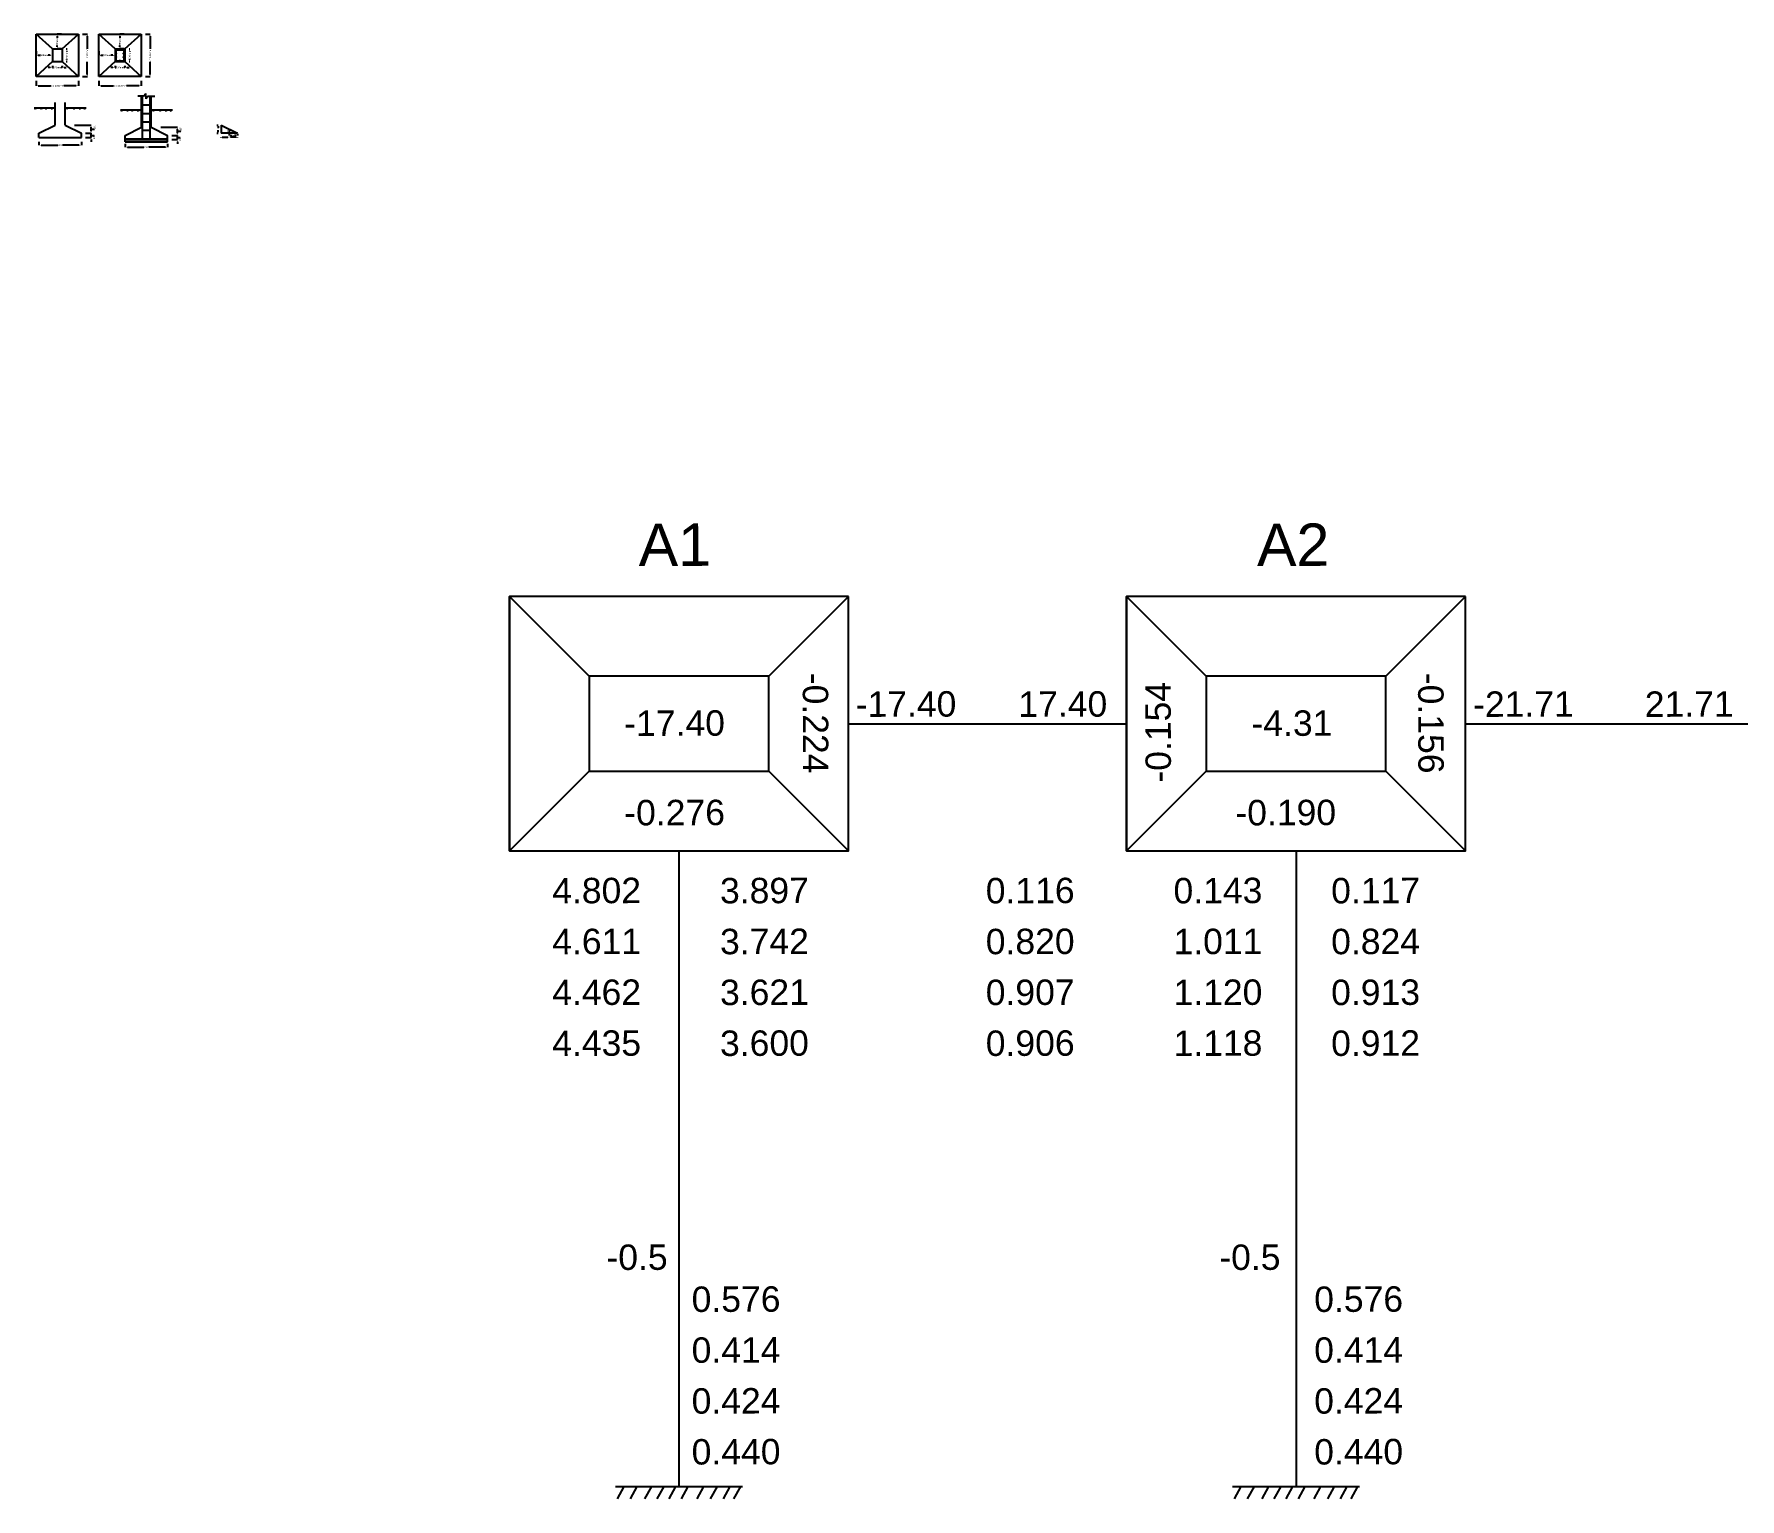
# Model space of a CAD drawing. Header units: millimetres. Extents: x 0 to 1679650, y -107560 to 692040.
# Drawn here: x 52495 to 92743, y 69410 to 103970 of the extents above; entities that cross this region are included whole.
import ezdxf

# ---------------------------------------------------------------- set-up
doc = ezdxf.new("R2010")
doc.units = ezdxf.units.MM
doc.styles.get("Standard").update_dxf_attribs({"font": 'arial.ttf'})
doc.dimstyles.new('ISO-25', dxfattribs={"dimtxt": 40, "dimasz": 50, "dimexe": 1.25, "dimexo": 100, "dimtad": 0, "dimdec": 0, "dimtxsty": 'Standard', "dimcen": 2.5, "dimadec": 0, "dimazin": 0, "dimtfac": 1, "dimtdec": 0, "dimtmove": 0, "dimatfit": 3, "dimfxl": 1, "dimarcsym": 0})

# ---------------------------------------------------------------- blocks, each defined once
blk = doc.blocks.new('*D166')
at = {"color": 0, "lineweight": -2, "transparency": 16777216}
for p, q in [((52610, 101430), (52610, 101349)), ((53610, 101430), (53610, 101349)), ((52660, 101350), (53052, 101350)), ((53560, 101350), (53168, 101350))]:
    blk.add_line(p, q, dxfattribs=at)
at = {"color": 0, "transparency": 16777216}
for points in [[(52660, 101358), (52660, 101342), (52610, 101350)], [(53560, 101358), (53560, 101342), (53610, 101350)]]:
    blk.add_solid(points, dxfattribs=at)
at = {"layer": 'Defpoints', "color": 0, "transparency": 16777216}
for p in [(52610, 101530), (53610, 101530), (53610, 101350)]:
    blk.add_point(p, dxfattribs=at)
at = {"color": 0, "transparency": 16777216, "insert": (53110, 101350), "char_height": 40, "attachment_point": 5}
blk.add_mtext('1000', dxfattribs=at)
blk = doc.blocks.new('*D167')
at = {"color": 0, "lineweight": -2, "transparency": 16777216}
for p, q in [((53710, 101630), (53841, 101630)), ((53710, 101530), (53841, 101530)), ((53840, 101680), (53840, 101730)), ((53840, 101530), (53840, 101630)), ((53840, 101530), (53840, 101630)), ((53840, 101580), (53910, 101581)), ((53840, 101480), (53840, 101430)), ((53910, 101581), (53910, 101580))]:
    blk.add_line(p, q, dxfattribs=at)
at = {"color": 0, "transparency": 16777216}
for points in [[(53832, 101680), (53848, 101680), (53840, 101630)], [(53832, 101480), (53848, 101480), (53840, 101530)]]:
    blk.add_solid(points, dxfattribs=at)
at = {"layer": 'Defpoints', "color": 0, "transparency": 16777216}
for p in [(53610, 101630), (53610, 101530), (53840, 101630)]:
    blk.add_point(p, dxfattribs=at)
at = {"color": 0, "transparency": 16777216, "insert": (53910, 101537), "char_height": 40, "attachment_point": 5, "rotation": 90}
blk.add_mtext('100', dxfattribs=at)
blk = doc.blocks.new('*D168')
at = {"color": 0, "lineweight": -2, "transparency": 16777216}
for p, q in [((53450, 101825), (53841, 101825)), ((53710, 101630), (53841, 101630)), ((53840, 101680), (53840, 101775)), ((53840, 101728), (53918, 101726)), ((53918, 101726), (53918, 101727))]:
    blk.add_line(p, q, dxfattribs=at)
at = {"color": 0, "transparency": 16777216}
for points in [[(53832, 101775), (53848, 101775), (53840, 101825)], [(53832, 101680), (53848, 101680), (53840, 101630)]]:
    blk.add_solid(points, dxfattribs=at)
at = {"layer": 'Defpoints', "color": 0, "transparency": 16777216}
for p in [(53350, 101825), (53610, 101630), (53840, 101825)]:
    blk.add_point(p, dxfattribs=at)
at = {"color": 0, "transparency": 16777216, "insert": (53918, 101770), "char_height": 40, "attachment_point": 5, "rotation": 90}
blk.add_mtext('195', dxfattribs=at)
blk = doc.blocks.new('*D169')
at = {"color": 0, "lineweight": -2, "transparency": 16777216}
for p, q in [((52540, 102870), (52540, 102749)), ((52590, 102750), (52884, 102750)), ((53490, 102750), (53196, 102750)), ((53540, 102870), (53540, 102749))]:
    blk.add_line(p, q, dxfattribs=at)
at = {"color": 0, "transparency": 16777216}
for points in [[(52590, 102758), (52590, 102742), (52540, 102750)], [(53490, 102758), (53490, 102742), (53540, 102750)]]:
    blk.add_solid(points, dxfattribs=at)
at = {"layer": 'Defpoints', "color": 0, "transparency": 16777216}
for p in [(52540, 102970), (53540, 102970), (53540, 102750)]:
    blk.add_point(p, dxfattribs=at)
at = {"color": 0, "transparency": 16777216, "insert": (53040, 102750), "char_height": 40, "attachment_point": 5}
blk.add_mtext('B = 1000mm', dxfattribs=at)
blk = doc.blocks.new('*D170')
at = {"color": 0, "lineweight": -2, "transparency": 16777216}
for p, q in [((53640, 103970), (53751, 103970)), ((53750, 103920), (53750, 103623)), ((53750, 103020), (53750, 103317)), ((53640, 102970), (53751, 102970))]:
    blk.add_line(p, q, dxfattribs=at)
at = {"color": 0, "transparency": 16777216}
for points in [[(53742, 103920), (53758, 103920), (53750, 103970)], [(53742, 103020), (53758, 103020), (53750, 102970)]]:
    blk.add_solid(points, dxfattribs=at)
at = {"layer": 'Defpoints', "color": 0, "transparency": 16777216}
for p in [(53540, 103970), (53750, 103970), (53540, 102970)]:
    blk.add_point(p, dxfattribs=at)
at = {"color": 0, "transparency": 16777216, "insert": (53750, 103470), "char_height": 40, "attachment_point": 5, "rotation": 90}
blk.add_mtext('L = 1000mm', dxfattribs=at)
blk = doc.blocks.new('*D171')
at = {"color": 0, "lineweight": -2, "transparency": 16777216}
for p, q in [((53255, 103620), (53271, 103620)), ((53270, 103570), (53270, 103561)), ((53255, 103320), (53271, 103320)), ((53270, 103370), (53270, 103379))]:
    blk.add_line(p, q, dxfattribs=at)
at = {"color": 0, "transparency": 16777216}
for points in [[(53262, 103570), (53278, 103570), (53270, 103620)], [(53262, 103370), (53278, 103370), (53270, 103320)]]:
    blk.add_solid(points, dxfattribs=at)
at = {"layer": 'Defpoints', "color": 0, "transparency": 16777216}
for p in [(53155, 103620), (53155, 103320), (53270, 103320)]:
    blk.add_point(p, dxfattribs=at)
at = {"color": 0, "transparency": 16777216, "insert": (53270, 103470), "char_height": 40, "attachment_point": 5, "rotation": 90}
blk.add_mtext('300mm', dxfattribs=at)
blk = doc.blocks.new('*D172')
at = {"color": 0, "lineweight": -2, "transparency": 16777216}
for p, q in [((52875, 103180), (52825, 103180)), ((52925, 103220), (52925, 103179)), ((52925, 103180), (52949, 103180)), ((53155, 103180), (53131, 103180)), ((53155, 103220), (53155, 103179)), ((53205, 103180), (53255, 103180))]:
    blk.add_line(p, q, dxfattribs=at)
at = {"color": 0, "transparency": 16777216}
for points in [[(52875, 103188), (52875, 103172), (52925, 103180)], [(53205, 103188), (53205, 103172), (53155, 103180)]]:
    blk.add_solid(points, dxfattribs=at)
at = {"layer": 'Defpoints', "color": 0, "transparency": 16777216}
for p in [(52925, 103320), (53155, 103320), (53155, 103180)]:
    blk.add_point(p, dxfattribs=at)
at = {"color": 0, "transparency": 16777216, "insert": (53040, 103180), "char_height": 40, "attachment_point": 5}
blk.add_mtext('230mm', dxfattribs=at)
blk = doc.blocks.new('*D173')
at = {"color": 0, "lineweight": -2, "transparency": 16777216}
for p, q in [((52540, 103570), (52540, 103471)), ((52590, 103470), (52642, 103470)), ((52875, 103470), (52823, 103470)), ((52925, 103570), (52925, 103471))]:
    blk.add_line(p, q, dxfattribs=at)
at = {"color": 0, "transparency": 16777216}
for points in [[(52590, 103478), (52590, 103462), (52540, 103470)], [(52875, 103478), (52875, 103462), (52925, 103470)]]:
    blk.add_solid(points, dxfattribs=at)
at = {"layer": 'Defpoints', "color": 0, "transparency": 16777216}
for p in [(52540, 103470), (52925, 103470), (52925, 103470)]:
    blk.add_point(p, dxfattribs=at)
at = {"color": 0, "transparency": 16777216, "insert": (52732, 103470), "char_height": 40, "attachment_point": 5}
blk.add_mtext('385mm', dxfattribs=at)
blk = doc.blocks.new('*D174')
at = {"color": 0, "lineweight": -2, "transparency": 16777216}
for p, q in [((53040, 103920), (53040, 103886)), ((53140, 103970), (53041, 103970)), ((53040, 103670), (53040, 103704)), ((53140, 103620), (53041, 103620))]:
    blk.add_line(p, q, dxfattribs=at)
at = {"color": 0, "transparency": 16777216}
for points in [[(53032, 103920), (53048, 103920), (53040, 103970)], [(53032, 103670), (53048, 103670), (53040, 103620)]]:
    blk.add_solid(points, dxfattribs=at)
at = {"layer": 'Defpoints', "color": 0, "transparency": 16777216}
for p in [(53040, 103970), (53040, 103970), (53040, 103620)]:
    blk.add_point(p, dxfattribs=at)
at = {"color": 0, "transparency": 16777216, "insert": (53040, 103795), "char_height": 40, "attachment_point": 5, "rotation": 90}
blk.add_mtext('350mm', dxfattribs=at)
blk = doc.blocks.new('*D175')
at = {"color": 0, "lineweight": -2, "transparency": 16777216}
for p, q in [((54020, 102870), (54020, 102749)), ((54070, 102750), (54364, 102750)), ((54970, 102750), (54676, 102750)), ((55020, 102870), (55020, 102749))]:
    blk.add_line(p, q, dxfattribs=at)
at = {"color": 0, "transparency": 16777216}
for points in [[(54070, 102758), (54070, 102742), (54020, 102750)], [(54970, 102758), (54970, 102742), (55020, 102750)]]:
    blk.add_solid(points, dxfattribs=at)
at = {"layer": 'Defpoints', "color": 0, "transparency": 16777216}
for p in [(54020, 102970), (55020, 102970), (55020, 102750)]:
    blk.add_point(p, dxfattribs=at)
at = {"color": 0, "transparency": 16777216, "insert": (54520, 102750), "char_height": 40, "attachment_point": 5}
blk.add_mtext('B = 1000mm', dxfattribs=at)
blk = doc.blocks.new('*D176')
at = {"color": 0, "lineweight": -2, "transparency": 16777216}
for p, q in [((55120, 103970), (55231, 103970)), ((55230, 103920), (55230, 103623)), ((55230, 103020), (55230, 103317)), ((55120, 102970), (55231, 102970))]:
    blk.add_line(p, q, dxfattribs=at)
at = {"color": 0, "transparency": 16777216}
for points in [[(55222, 103920), (55238, 103920), (55230, 103970)], [(55222, 103020), (55238, 103020), (55230, 102970)]]:
    blk.add_solid(points, dxfattribs=at)
at = {"layer": 'Defpoints', "color": 0, "transparency": 16777216}
for p in [(55020, 103970), (55230, 103970), (55020, 102970)]:
    blk.add_point(p, dxfattribs=at)
at = {"color": 0, "transparency": 16777216, "insert": (55230, 103470), "char_height": 40, "attachment_point": 5, "rotation": 90}
blk.add_mtext('L = 1000mm', dxfattribs=at)
blk = doc.blocks.new('*D177')
at = {"color": 0, "lineweight": -2, "transparency": 16777216}
for p, q in [((54735, 103620), (54751, 103620)), ((54750, 103570), (54750, 103561)), ((54735, 103320), (54751, 103320)), ((54750, 103370), (54750, 103379))]:
    blk.add_line(p, q, dxfattribs=at)
at = {"color": 0, "transparency": 16777216}
for points in [[(54742, 103570), (54758, 103570), (54750, 103620)], [(54742, 103370), (54758, 103370), (54750, 103320)]]:
    blk.add_solid(points, dxfattribs=at)
at = {"layer": 'Defpoints', "color": 0, "transparency": 16777216}
for p in [(54635, 103620), (54635, 103320), (54750, 103320)]:
    blk.add_point(p, dxfattribs=at)
at = {"color": 0, "transparency": 16777216, "insert": (54750, 103470), "char_height": 40, "attachment_point": 5, "rotation": 90}
blk.add_mtext('300mm', dxfattribs=at)
blk = doc.blocks.new('*D178')
at = {"color": 0, "lineweight": -2, "transparency": 16777216}
for p, q in [((54355, 103180), (54305, 103180)), ((54405, 103220), (54405, 103179)), ((54405, 103180), (54429, 103180)), ((54635, 103180), (54611, 103180)), ((54635, 103220), (54635, 103179)), ((54685, 103180), (54735, 103180))]:
    blk.add_line(p, q, dxfattribs=at)
at = {"color": 0, "transparency": 16777216}
for points in [[(54355, 103188), (54355, 103172), (54405, 103180)], [(54685, 103188), (54685, 103172), (54635, 103180)]]:
    blk.add_solid(points, dxfattribs=at)
at = {"layer": 'Defpoints', "color": 0, "transparency": 16777216}
for p in [(54405, 103320), (54635, 103320), (54635, 103180)]:
    blk.add_point(p, dxfattribs=at)
at = {"color": 0, "transparency": 16777216, "insert": (54520, 103180), "char_height": 40, "attachment_point": 5}
blk.add_mtext('230mm', dxfattribs=at)
blk = doc.blocks.new('*D180')
at = {"color": 0, "lineweight": -2, "transparency": 16777216}
for p, q in [((54020, 103570), (54020, 103471)), ((54070, 103470), (54122, 103470)), ((54355, 103470), (54303, 103470)), ((54405, 103570), (54405, 103471))]:
    blk.add_line(p, q, dxfattribs=at)
at = {"color": 0, "transparency": 16777216}
for points in [[(54070, 103478), (54070, 103462), (54020, 103470)], [(54355, 103478), (54355, 103462), (54405, 103470)]]:
    blk.add_solid(points, dxfattribs=at)
at = {"layer": 'Defpoints', "color": 0, "transparency": 16777216}
for p in [(54020, 103470), (54405, 103470), (54405, 103470)]:
    blk.add_point(p, dxfattribs=at)
at = {"color": 0, "transparency": 16777216, "insert": (54212, 103470), "char_height": 40, "attachment_point": 5}
blk.add_mtext('385mm', dxfattribs=at)
blk = doc.blocks.new('*D179')
at = {"color": 0, "lineweight": -2, "transparency": 16777216}
for p, q in [((54520, 103920), (54520, 103886)), ((54620, 103970), (54521, 103970)), ((54520, 103670), (54520, 103704)), ((54620, 103620), (54521, 103620))]:
    blk.add_line(p, q, dxfattribs=at)
at = {"color": 0, "transparency": 16777216}
for points in [[(54512, 103920), (54528, 103920), (54520, 103970)], [(54512, 103670), (54528, 103670), (54520, 103620)]]:
    blk.add_solid(points, dxfattribs=at)
at = {"layer": 'Defpoints', "color": 0, "transparency": 16777216}
for p in [(54520, 103970), (54520, 103970), (54520, 103620)]:
    blk.add_point(p, dxfattribs=at)
at = {"color": 0, "transparency": 16777216, "insert": (54520, 103795), "char_height": 40, "attachment_point": 5, "rotation": 90}
blk.add_mtext('350mm', dxfattribs=at)
blk = doc.blocks.new('*D181')
at = {"color": 0, "lineweight": -2, "transparency": 16777216}
for p, q in [((54645, 101381), (54645, 101300)), ((54695, 101301), (55087, 101301)), ((55595, 101301), (55203, 101301)), ((55645, 101381), (55645, 101300))]:
    blk.add_line(p, q, dxfattribs=at)
at = {"color": 0, "transparency": 16777216}
for points in [[(54695, 101309), (54695, 101293), (54645, 101301)], [(55595, 101309), (55595, 101293), (55645, 101301)]]:
    blk.add_solid(points, dxfattribs=at)
at = {"layer": 'Defpoints', "color": 0, "transparency": 16777216}
for p in [(54645, 101481), (55645, 101481), (55645, 101301)]:
    blk.add_point(p, dxfattribs=at)
at = {"color": 0, "transparency": 16777216, "insert": (55145, 101301), "char_height": 40, "attachment_point": 5}
blk.add_mtext('1000', dxfattribs=at)
blk = doc.blocks.new('*D182')
at = {"color": 0, "lineweight": -2, "transparency": 16777216}
for p, q in [((55745, 101581), (55876, 101581)), ((55745, 101481), (55876, 101481)), ((55875, 101631), (55875, 101681)), ((55875, 101481), (55875, 101581)), ((55875, 101481), (55875, 101581)), ((55875, 101531), (55945, 101532)), ((55875, 101431), (55875, 101381)), ((55945, 101532), (55945, 101531))]:
    blk.add_line(p, q, dxfattribs=at)
at = {"color": 0, "transparency": 16777216}
for points in [[(55867, 101631), (55883, 101631), (55875, 101581)], [(55867, 101431), (55883, 101431), (55875, 101481)]]:
    blk.add_solid(points, dxfattribs=at)
at = {"layer": 'Defpoints', "color": 0, "transparency": 16777216}
for p in [(55645, 101581), (55645, 101481), (55875, 101581)]:
    blk.add_point(p, dxfattribs=at)
at = {"color": 0, "transparency": 16777216, "insert": (55945, 101488), "char_height": 40, "attachment_point": 5, "rotation": 90}
blk.add_mtext('100', dxfattribs=at)
blk = doc.blocks.new('*D183')
at = {"color": 0, "lineweight": -2, "transparency": 16777216}
for p, q in [((55485, 101776), (55876, 101776)), ((55745, 101581), (55876, 101581)), ((55875, 101631), (55875, 101726)), ((55875, 101679), (55953, 101677)), ((55953, 101677), (55953, 101678))]:
    blk.add_line(p, q, dxfattribs=at)
at = {"color": 0, "transparency": 16777216}
for points in [[(55867, 101726), (55883, 101726), (55875, 101776)], [(55867, 101631), (55883, 101631), (55875, 101581)]]:
    blk.add_solid(points, dxfattribs=at)
at = {"layer": 'Defpoints', "color": 0, "transparency": 16777216}
for p in [(55385, 101776), (55645, 101581), (55875, 101776)]:
    blk.add_point(p, dxfattribs=at)
at = {"color": 0, "transparency": 16777216, "insert": (55953, 101721), "char_height": 40, "attachment_point": 5, "rotation": 90}
blk.add_mtext('195', dxfattribs=at)
blk = doc.blocks.new('*D184')
at = {"color": 0, "lineweight": -2, "transparency": 16777216}
for p, q in [((56905, 101530), (56905, 101539)), ((56930, 101540), (57069, 101540)), ((57265, 101540), (57126, 101540)), ((57290, 101530), (57290, 101539))]:
    blk.add_line(p, q, dxfattribs=at)
at = {"color": 0, "transparency": 16777216}
for points in [[(56930, 101544), (56930, 101536), (56905, 101540)], [(57265, 101544), (57265, 101536), (57290, 101540)]]:
    blk.add_solid(points, dxfattribs=at)
at = {"layer": 'Defpoints', "color": 0, "transparency": 16777216}
for p in [(56905, 101630), (57290, 101630), (57290, 101540)]:
    blk.add_point(p, dxfattribs=at)
at = {"color": 0, "transparency": 16777216, "insert": (57098, 101540), "char_height": 25, "attachment_point": 5}
blk.add_mtext('385', dxfattribs=at)
blk = doc.blocks.new('*D185')
at = {"color": 0, "lineweight": -2, "transparency": 16777216}
for p, q in [((57096, 101620), (57096, 101579)), ((57120, 101580), (57166, 101580)), ((57265, 101580), (57220, 101580)), ((57290, 101620), (57290, 101579))]:
    blk.add_line(p, q, dxfattribs=at)
at = {"color": 0, "transparency": 16777216}
for points in [[(57120, 101584), (57120, 101576), (57096, 101580)], [(57265, 101584), (57265, 101576), (57290, 101580)]]:
    blk.add_solid(points, dxfattribs=at)
at = {"layer": 'Defpoints', "color": 0, "transparency": 16777216}
for p in [(57096, 101630), (57290, 101630), (57290, 101580)]:
    blk.add_point(p, dxfattribs=at)
at = {"color": 0, "transparency": 16777216, "insert": (57193, 101580), "char_height": 25, "attachment_point": 5}
blk.add_mtext('195', dxfattribs=at)
blk = doc.blocks.new('*D186')
at = {"color": 0, "lineweight": -2, "transparency": 16777216}
for p, q in [((56805, 101825), (56839, 101825)), ((56805, 101630), (56839, 101630)), ((56840, 101800), (56840, 101755)), ((56840, 101655), (56840, 101700))]:
    blk.add_line(p, q, dxfattribs=at)
at = {"color": 0, "transparency": 16777216}
for points in [[(56836, 101800), (56844, 101800), (56840, 101825)], [(56836, 101655), (56844, 101655), (56840, 101630)]]:
    blk.add_solid(points, dxfattribs=at)
at = {"layer": 'Defpoints', "color": 0, "transparency": 16777216}
for p in [(56840, 101630), (56905, 101825), (56905, 101630)]:
    blk.add_point(p, dxfattribs=at)
at = {"color": 0, "transparency": 16777216, "insert": (56840, 101728), "char_height": 25, "attachment_point": 5, "rotation": 90}
blk.add_mtext('195', dxfattribs=at)

msp = doc.modelspace()

# ---------------------------------------------------------------- hatches: boundary and pattern name
h = msp.add_hatch(color=256)
h.dxf.hatch_style = 1
h.paths.add_polyline_path([(54435, 103600, 1), (54415, 103600, 1)])
h.paths.add_polyline_path([(54415, 103515, 1), (54435, 103515, 1)])
h.paths.add_polyline_path([(54415, 103425, 1), (54435, 103425, 1)])
h.paths.add_polyline_path([(54435, 103340, 1), (54415, 103340, 1)])
h.paths.add_polyline_path([(54530, 103340, 1), (54510, 103340, 1)])
h.paths.add_polyline_path([(54605, 103340, 1), (54625, 103340, 1)])
h.paths.add_polyline_path([(54625, 103425, 1), (54605, 103425, 1)])
h.paths.add_polyline_path([(54625, 103515, 1), (54605, 103515, 1)])
h.paths.add_polyline_path([(54605, 103600, 1), (54625, 103600, 1)])
h.paths.add_polyline_path([(54530, 103600, 1), (54510, 103600, 1)])
h = msp.add_hatch()
h.set_pattern_fill('AR-CONC', color=256, scale=0.2)
h.set_pattern_definition([(50, (-89886.19, 9755.98), (36.436934, -3.187817), [3.81, -41.91]), (355, (-89886.19, 9755.98), (-7.048684, 38.211369), [3.048, -33.528117]), (100.451445, (-89883.155, 9755.714), (29.3882494, 35.0235504), [3.238002, -35.618049]), (46.1842, (-89886.19, 9766.14), (54.215808, -8.408466), [5.715, -62.865]), (96.635558, (-89881.674, 9765.44), (47.480827, 49.485225), [4.857005, -53.427122]), (351.18415, (-89886.19, 9766.14), (47.480827, 49.485225), [4.571993, -50.291946]), (21, (-89881.11, 9763.6), (30.322878, -20.4530396), [3.81, -41.91]), (326, (-89881.11, 9763.6), (12.360406, 36.837593), [3.048, -33.528]), (71.451445, (-89878.585, 9761.895), (42.683284, 16.384554), [3.238002, -35.6179875]), (37.5, (-89886.191, 9755.979), (0.61772065, 16.9110078), [0, -33.1216, 0, -34.036, 0, -33.655]), (7.5, (-89886.191, 9755.98), (13.3639325, 20.036115), [0, -19.4056, 0, -32.3596, 0, -12.827]), (327.5, (-89897.52, 9755.979), (27.118119, -1.1457488), [0, -12.7, 0, -39.624, 0, -52.578]), (317.5, (-89902.6, 9755.98), (29.6258363, 5.0852982), [0, -16.51, 0, -26.3144, 0, -37.338])])
h.paths.add_polyline_path([(55645, 101481.1), (54645, 101481.1), (54645, 101431.1), (55645, 101431.1)])
h = msp.add_hatch(color=256)
h.dxf.hatch_style = 1
h.paths.add_polyline_path([(54753, 101510.4, 1), (54733, 101510.4, 1)])
h = msp.add_hatch(color=256)
h.dxf.hatch_style = 1
h.paths.add_polyline_path([(54953, 101510.4, 1), (54933, 101510.4, 1)])
h = msp.add_hatch(color=256)
h.dxf.hatch_style = 1
h.paths.add_polyline_path([(55153, 101510.4, 1), (55133, 101510.4, 1)])
h = msp.add_hatch(color=256)
h.dxf.hatch_style = 1
h.paths.add_polyline_path([(55353, 101510.4, 1), (55333, 101510.4, 1)])
h = msp.add_hatch(color=256)
h.dxf.hatch_style = 1
h.paths.add_polyline_path([(55553, 101510.4, 1), (55533, 101510.4, 1)])

# ---------------------------------------------------------------- linework, layer by layer
for p, q in [((52540, 103970), (53540, 103970)), ((52540, 102970), (52540, 103970)), ((52925, 103620), (52540, 103970)), ((53155, 103620), (53540, 103970)), ((53540, 103970), (53540, 102970)), ((54020, 103970), (55020, 103970)), ((54020, 102970), (54020, 103970)), ((54405, 103620), (54020, 103970)), ((54635, 103620), (55020, 103970)), ((55020, 103970), (55020, 102970)), ((52925, 103620), (53155, 103620)), ((52925, 103620), (52925, 103320)), ((53155, 103620), (53155, 103320)), ((54405, 103620), (54635, 103620)), ((54405, 103620), (54405, 103320)), ((54425, 103590), (54425, 103525)), ((54425, 103505), (54425, 103435)), ((54425, 103435), (54425, 103470)), ((54435, 103600), (54510, 103600)), ((54530, 103600), (54605, 103600)), ((54615, 103590), (54615, 103525)), ((54615, 103505), (54615, 103435)), ((54635, 103620), (54635, 103320)), ((52925, 103320), (52540, 102970)), ((52925, 103320), (53155, 103320)), ((53155, 103320), (53540, 102970)), ((54405, 103320), (54020, 102970)), ((54405, 103320), (54635, 103320)), ((54425, 103415), (54425, 103350)), ((54435, 103340), (54510, 103340)), ((54530, 103340), (54605, 103340)), ((54615, 103415), (54615, 103350)), ((54635, 103320), (55020, 102970)), ((53540, 102970), (52540, 102970)), ((55020, 102970), (54020, 102970)), ((52995, 101825), (52995, 102355)), ((53225, 101825), (53225, 102355)), ((55079.3, 102506.1), (54943.3, 102506.1)), ((55030, 101776.1), (55030, 102506.1)), ((55055, 101500.4), (55055, 102506.1)), ((55055, 102300.4), (55235, 102300.4)), ((55079.3, 102506.1), (55131.9, 102570)), ((55131.9, 102506.1), (55131.9, 102570)), ((55131.9, 102506.1), (55131.9, 102443.9)), ((55184.4, 102506.1), (55131.9, 102443.9)), ((55184.4, 102506.1), (55347, 102506.1)), ((55235, 101500.4), (55235, 102506.1)), ((55260, 101776.1), (55260, 102506.1)), ((52995, 102225), (52495, 102225)), ((52520, 102225), (52510, 102200)), ((52529.3, 102225), (52519.3, 102200)), ((52530, 102196.3), (52520, 102221.3)), ((52539.3, 102200), (52529.3, 102225)), ((52660, 102225), (52650, 102200)), ((52669.3, 102225), (52659.3, 102200)), ((52670, 102196.3), (52660, 102221.3)), ((52679.3, 102200), (52669.3, 102225)), ((52770, 102225), (52760, 102200)), ((52779.3, 102225), (52769.3, 102200)), ((52780, 102196.3), (52770, 102221.3)), ((52789.3, 102200), (52779.3, 102225)), ((52910, 102225), (52900, 102200)), ((52919.3, 102225), (52909.3, 102200)), ((52920, 102196.3), (52910, 102221.3)), ((52929.3, 102200), (52919.3, 102225)), ((53725, 102225), (53225, 102225)), ((53270.7, 102225), (53260.7, 102200)), ((53280, 102225), (53270, 102200)), ((53280.7, 102196.3), (53270.7, 102221.3)), ((53290, 102200), (53280, 102225)), ((53430.7, 102225), (53420.7, 102200)), ((53440, 102225), (53430, 102200)), ((53440.7, 102196.3), (53430.7, 102221.3)), ((53450, 102200), (53440, 102225)), ((53570.7, 102225), (53560.7, 102200)), ((53580, 102225), (53570, 102200)), ((53580.7, 102196.3), (53570.7, 102221.3)), ((53590, 102200), (53580, 102225)), ((53680.7, 102225), (53670.7, 102200)), ((53690, 102225), (53680, 102200)), ((53690.7, 102196.3), (53680.7, 102221.3)), ((53700, 102200), (53690, 102225)), ((55030, 102176.1), (54530, 102176.1)), ((54555, 102176.1), (54545, 102151.1)), ((54564.3, 102176.1), (54554.3, 102151.1)), ((54565, 102147.3), (54555, 102172.3)), ((54574.3, 102151.1), (54564.3, 102176.1)), ((54695, 102176.1), (54685, 102151.1)), ((54704.3, 102176.1), (54694.3, 102151.1)), ((54705, 102147.3), (54695, 102172.3)), ((54714.3, 102151.1), (54704.3, 102176.1)), ((54805, 102176.1), (54795, 102151.1)), ((54814.3, 102176.1), (54804.3, 102151.1)), ((54815, 102147.3), (54805, 102172.3)), ((54824.3, 102151.1), (54814.3, 102176.1)), ((54945, 102176.1), (54935, 102151.1)), ((54954.3, 102176.1), (54944.3, 102151.1)), ((54955, 102147.3), (54945, 102172.3)), ((54964.3, 102151.1), (54954.3, 102176.1)), ((55055, 102100.4), (55235, 102100.4)), ((55055, 101900.4), (55235, 101900.4)), ((55760, 102176.1), (55260, 102176.1)), ((55305.7, 102176.1), (55295.7, 102151.1)), ((55315, 102176.1), (55305, 102151.1)), ((55315.7, 102147.3), (55305.7, 102172.3)), ((55325, 102151.1), (55315, 102176.1)), ((55465.7, 102176.1), (55455.7, 102151.1)), ((55475, 102176.1), (55465, 102151.1)), ((55475.7, 102147.3), (55465.7, 102172.3)), ((55485, 102151.1), (55475, 102176.1)), ((55605.7, 102176.1), (55595.7, 102151.1)), ((55615, 102176.1), (55605, 102151.1)), ((55615.7, 102147.3), (55605.7, 102172.3)), ((55625, 102151.1), (55615, 102176.1)), ((55715.7, 102176.1), (55705.7, 102151.1)), ((55725, 102176.1), (55715, 102151.1)), ((55725.7, 102147.3), (55715.7, 102172.3)), ((55735, 102151.1), (55725, 102176.1)), ((52610, 101630), (52995, 101825)), ((52610, 101530), (52610, 101630)), ((52610, 101530), (53610, 101530)), ((53225, 101825), (53610, 101630)), ((53610, 101530), (53610, 101630)), ((54645, 101581.1), (55030, 101776.1)), ((54645, 101481.1), (54645, 101581.1)), ((54645, 101481.1), (55645, 101481.1)), ((54645, 101431.1), (54645, 101481.1)), ((54645, 101431.1), (55645, 101431.1)), ((54670, 101500.4), (55620, 101500.4)), ((55055, 101700.4), (55235, 101700.4)), ((55260, 101776.1), (55645, 101581.1)), ((55645, 101481.1), (55645, 101581.1)), ((55645, 101431.1), (55645, 101481.1)), ((56905, 101825), (57290, 101630)), ((56905, 101825), (56905, 101630)), ((57290, 101630), (56905, 101630)), ((57095.5, 101728.5), (57095.5, 101630)), ((63710, 84700), (63710, 90700)), ((65590, 88820), (63710, 90700)), ((69830, 88820), (71710, 90700)), ((78270, 84700), (78270, 90700)), ((80150, 88820), (78270, 90700)), ((84390, 88820), (86270, 90700)), ((71710, 87700), (78270, 87700)), ((86270, 87700), (92930, 87700)), ((65590, 86580), (63710, 84700)), ((69830, 86580), (71710, 84700)), ((80150, 86580), (78270, 84700)), ((84390, 86580), (86270, 84700)), ((67710, 84700), (67710, 69700)), ((82270, 84700), (82270, 69700)), ((66210, 69700), (69210, 69700)), ((66410, 69700), (66250, 69410)), ((66720, 69700), (66560, 69410)), ((67060, 69700), (66900, 69410)), ((67350, 69700), (67190, 69410)), ((67630, 69700), (67470, 69410)), ((67920, 69700), (67760, 69410)), ((68290, 69700), (68130, 69410)), ((68610, 69700), (68450, 69410)), ((68910, 69700), (68750, 69410)), ((69160, 69700), (69000, 69410)), ((80770, 69700), (83770, 69700)), ((80970, 69700), (80810, 69410)), ((81280, 69700), (81120, 69410)), ((81620, 69700), (81460, 69410)), ((81910, 69700), (81750, 69410)), ((82190, 69700), (82030, 69410)), ((82480, 69700), (82320, 69410)), ((82850, 69700), (82690, 69410)), ((83170, 69700), (83010, 69410)), ((83470, 69700), (83310, 69410)), ((83720, 69700), (83560, 69410))]:
    msp.add_line(p, q)
for points in [[(71710, 90700), (63710, 90700), (63710, 84700), (71710, 84700)], [(86270, 90700), (78270, 90700), (78270, 84700), (86270, 84700)], [(69830, 88820), (65590, 88820), (65590, 86580), (69830, 86580)], [(84390, 88820), (80150, 88820), (80150, 86580), (84390, 86580)]]:
    msp.add_lwpolyline(points, close=True)
for centre in [(54425, 103600), (54425, 103515), (54520, 103600), (54615, 103600), (54615, 103515), (54425, 103425), (54425, 103340), (54520, 103340), (54615, 103425), (54615, 103340)]:
    msp.add_circle(centre, 10)

# ---------------------------------------------------------------- texts
for s, height, rotation, p in [('d', 25, 0.17556, (57050, 101670)), ('A1', 1000, 0.17556, (66760, 91420)), ('A2', 1000, 0.17556, (81350, 91420)), ('-0.224', 600, 270.17556, (70630, 88900)), ('-0.154', 600, 90.17556, (79320, 86310)), ('-0.156', 600, 270.17556, (85150, 88900)), ('-17.40', 600, 0.17556, (71880, 87860)), ('17.40', 600, 0.17556, (75720, 87860)), ('-21.71', 600, 0.17556, (86450, 87860)), ('21.71', 600, 0.17556, (90500, 87860)), ('-17.40', 600, 0.17556, (66420, 87410)), ('-4.31', 600, 0.17556, (81220, 87410)), ('-0.276', 600, 0.17556, (66420, 85300)), ('-0.190', 600, 0.17556, (80840, 85300)), ('4.802', 600, 0.17556, (64720, 83460)), ('3.897', 600, 0.17556, (68680, 83460)), ('0.116', 600, 0.17556, (74950, 83460)), ('0.143', 600, 0.17556, (79380, 83460)), ('0.117', 600, 0.17556, (83100, 83460)), ('4.611', 600, 0.17556, (64720, 82260)), ('3.742', 600, 0.17556, (68680, 82260)), ('0.820', 600, 0.17556, (74950, 82260)), ('1.011', 600, 0.17556, (79380, 82260)), ('0.824', 600, 0.17556, (83100, 82260)), ('4.462', 600, 0.17556, (64720, 81060)), ('3.621', 600, 0.17556, (68680, 81060)), ('0.907', 600, 0.17556, (74950, 81060)), ('1.120', 600, 0.17556, (79380, 81060)), ('0.913', 600, 0.17556, (83100, 81060)), ('4.435', 600, 0.17556, (64720, 79860)), ('3.600', 600, 0.17556, (68680, 79860)), ('0.906', 600, 0.17556, (74950, 79860)), ('1.118', 600, 0.17556, (79380, 79860)), ('0.912', 600, 0.17556, (83100, 79860)), ('-0.5', 600, 0.17556, (66000, 74810)), ('-0.5', 600, 0.17556, (80460, 74810)), ('0.576', 600, 0.17556, (68010, 73820)), ('0.576', 600, 0.17556, (82700, 73820)), ('0.414', 600, 0.17556, (68010, 72620)), ('0.414', 600, 0.17556, (82700, 72620)), ('0.424', 600, 0.17556, (68010, 71420)), ('0.424', 600, 0.17556, (82700, 71420)), ('0.440', 600, 0.17556, (68010, 70220)), ('0.440', 600, 0.17556, (82700, 70220))]:
    msp.add_text(s, height=height, rotation=rotation).set_placement(p)

# ---------------------------------------------------------------- dimensions: what is measured, and where the dimension line sits
for base, p1, p2, picture, middle in [((53040, 103970), (53040, 103620), (53040, 103970), '*D174', (53040, 103795)), ((54520, 103970), (54520, 103620), (54520, 103970), '*D179', (54520, 103795))]:
    dim = msp.add_linear_dim(base=base, p1=p1, p2=p2, angle=90, text='<>mm', dimstyle='ISO-25')
    dim.commit()
    dim.dimension.update_dxf_attribs({"geometry": picture, "text_midpoint": middle})
for base, p1, p2, text, picture, middle in [((53750, 103970), (53540, 102970), (53540, 103970), 'L = <>mm', '*D170', (53750, 103470)), ((55230, 103970), (55020, 102970), (55020, 103970), 'L = <>mm', '*D176', (55230, 103470)), ((53270, 103320), (53155, 103620), (53155, 103320), '<>mm', '*D171', (53270, 103470)), ((54750, 103320), (54635, 103620), (54635, 103320), '<>mm', '*D177', (54750, 103470))]:
    dim = msp.add_linear_dim(base=base, p1=p1, p2=p2, angle=90, text=text, dimstyle='ISO-25', override={"dimtxt": 40, "dimasz": 50})
    dim.commit()
    dim.dimension.update_dxf_attribs({"geometry": picture, "text_midpoint": middle})
for base, p1, p2, picture, middle in [((52925, 103470), (52540, 103470), (52925, 103470), '*D173', (52732.5, 103470)), ((54405, 103470), (54020, 103470), (54405, 103470), '*D180', (54212.5, 103470))]:
    dim = msp.add_linear_dim(base=base, p1=p1, p2=p2, text='<>mm', dimstyle='ISO-25')
    dim.commit()
    dim.dimension.update_dxf_attribs({"geometry": picture, "text_midpoint": middle})
for base, p1, p2, text, picture, middle in [((53155, 103180), (52925, 103320), (53155, 103320), '230mm', '*D172', (53040, 103180)), ((54635, 103180), (54405, 103320), (54635, 103320), '230mm', '*D178', (54520, 103180)), ((53540, 102750), (52540, 102970), (53540, 102970), 'B = <>mm', '*D169', (53040, 102750)), ((55020, 102750), (54020, 102970), (55020, 102970), 'B = <>mm', '*D175', (54520, 102750))]:
    dim = msp.add_linear_dim(base=base, p1=p1, p2=p2, text=text, dimstyle='ISO-25', override={"dimtxt": 40, "dimasz": 50})
    dim.commit()
    dim.dimension.update_dxf_attribs({"geometry": picture, "text_midpoint": middle})
for base, p1, p2, picture, middle in [((53610, 101350), (52610, 101530), (53610, 101530), '*D166', (53110, 101350)), ((55645, 101301.1), (54645, 101481.1), (55645, 101481.1), '*D181', (55145, 101301.1))]:
    dim = msp.add_linear_dim(base=base, p1=p1, p2=p2, dimstyle='ISO-25')
    dim.commit()
    dim.dimension.update_dxf_attribs({"geometry": picture, "text_midpoint": middle})
for base, p1, p2, picture, middle in [((53840, 101825), (53610, 101630), (53350, 101825), '*D168', (53917.7, 101727.8)), ((53840, 101630), (53610, 101530), (53610, 101630), '*D167', (53910, 101579.1)), ((55875, 101776.1), (55645, 101581.1), (55385, 101776.1), '*D183', (55952.7, 101678.9)), ((55875, 101581.1), (55645, 101481.1), (55645, 101581.1), '*D182', (55945, 101530.1))]:
    dim = msp.add_linear_dim(base=base, p1=p1, p2=p2, angle=90, dimstyle='ISO-25', override={"dimtmove": 1})
    dim.commit()
    dim.dimension.update_dxf_attribs({"geometry": picture, "text_midpoint": middle, "dimtype": 160})
dim = msp.add_linear_dim(base=(56840, 101630), p1=(56905, 101825), p2=(56905, 101630), angle=90, dimstyle='ISO-25', override={"dimtxt": 25, "dimasz": 25})
dim.commit()
dim.dimension.update_dxf_attribs({"geometry": '*D186', "text_midpoint": (56840, 101727.5)})
for base, p1, override, picture, middle in [((57290, 101540), (56905, 101630), {"dimtxt": 25, "dimasz": 25}, '*D184', (57097.5, 101540)), ((57290, 101580), (57095.5, 101630), {"dimtxt": 25, "dimasz": 25, "dimexo": 10}, '*D185', (57192.75, 101580))]:
    dim = msp.add_linear_dim(base=base, p1=p1, p2=(57290, 101630), dimstyle='ISO-25', override=override)
    dim.commit()
    dim.dimension.update_dxf_attribs({"geometry": picture, "text_midpoint": middle})

doc.saveas('drawing.dxf')
